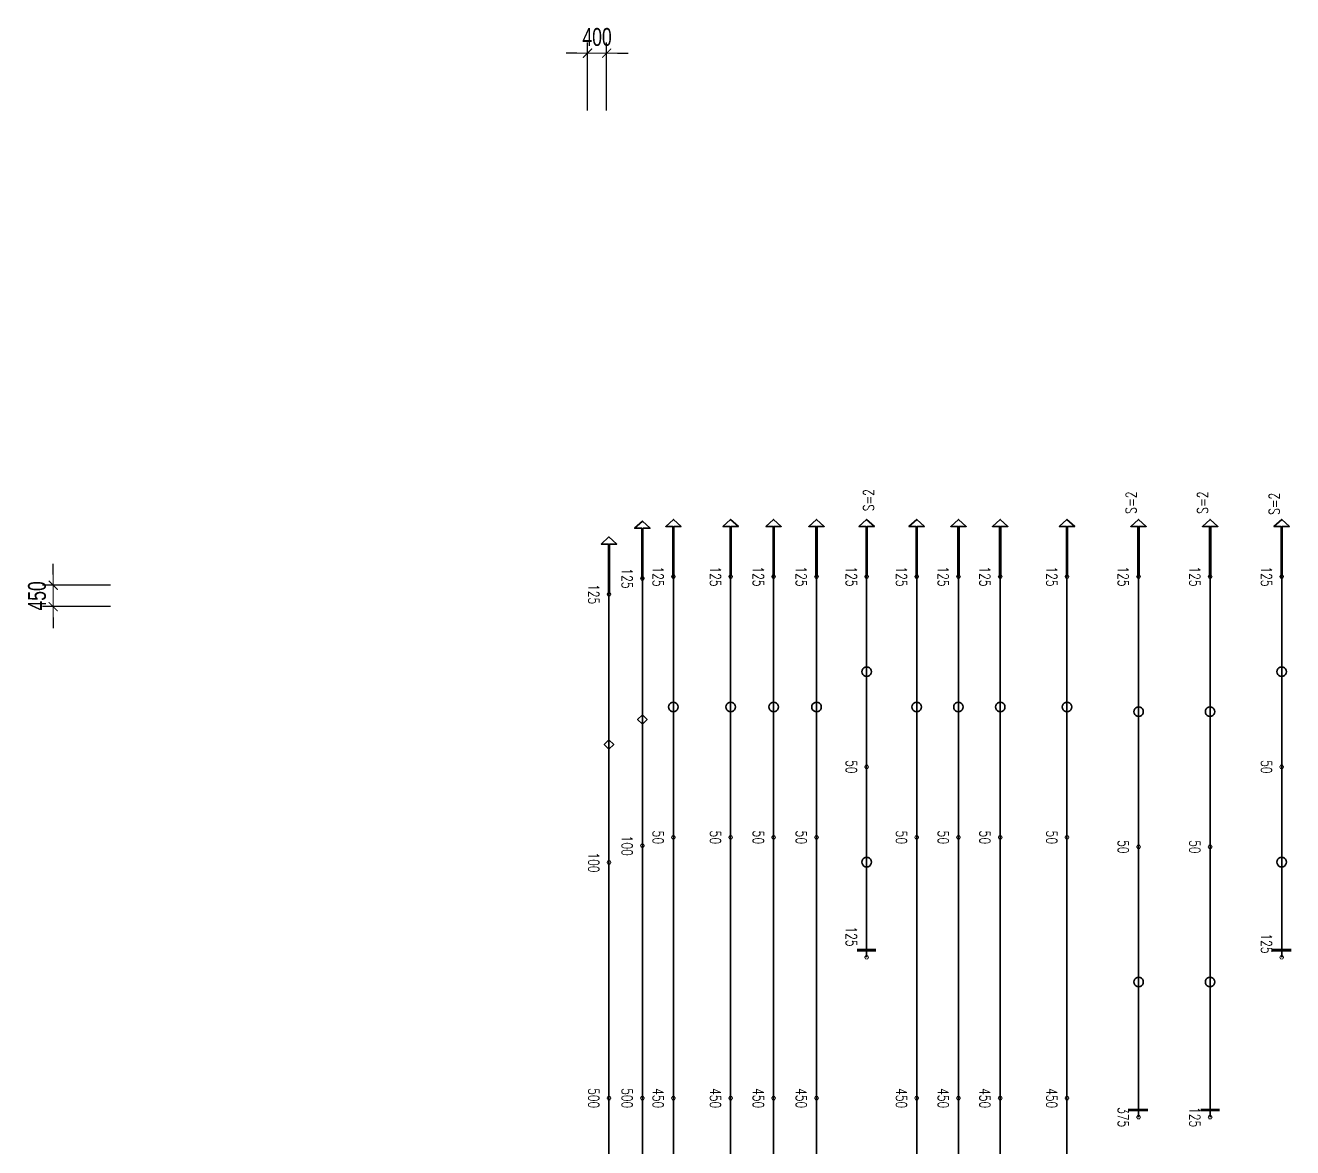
# Model space of a CAD drawing. Header units: millimetres. Extents: x 130150 to 587758, y -25561 to 50684.
# Drawn here: x 496966 to 523530, y 27161 to 50684 of the extents above; entities that cross this region are included whole.
import ezdxf

# ---------------------------------------------------------------- set-up
doc = ezdxf.new("R2010")
doc.units = ezdxf.units.MM
doc.layers.get('Defpoints').update_dxf_attribs({"color": 151, "lineweight": 9})
doc.layers.add('Current plane_Column', color=7, linetype='Continuous', true_color=0x4b00ff)
for name, color, linetype, lineweight in [('NDC_S-TENDON', 6, 'Continuous', 35), ('NDC_S_ANNO', 7, 'Continuous', 20), ('NDC_S_DIM', 1, 'Continuous', 15)]:
    doc.layers.add(name, color=color, linetype=linetype, lineweight=lineweight)
doc.styles.add('NDC_ANNO', font='', dxfattribs={"width": 0.8})
doc.styles.add('NDC_DIM', font='', dxfattribs={"width": 0.75})
doc.styles.get('NDC_ANNO').set_extended_font_data('Dotum')
doc.styles.get('NDC_DIM').set_extended_font_data('Dotum')
doc.dimstyles.new('NDC_dim_150', dxfattribs={"dimscale": 150, "dimtxt": 2.5, "dimasz": 1.5, "dimexe": 1.5, "dimexo": 2.5, "dimgap": 1, "dimtad": 1, "dimdec": 0, "dimzin": 0, "dimdsep": 46, "dimtxsty": 'NDC_DIM', "dimblk": 'DIMMARK', "dimcen": 0.09, "dimdle": 1.2, "dimclrd": 1, "dimclre": 1, "dimclrt": 3, "dimadec": 0, "dimazin": 0, "dimtfac": 1, "dimtdec": 0, "dimtix": 1, "dimtofl": 0, "dimtmove": 0, "dimatfit": 3, "dimfxl": 8, "dimfxlon": 1, "dimtolj": 1, "dimtzin": 0, "dimarcsym": 0})

# ---------------------------------------------------------------- blocks, each defined once
blk = doc.blocks.new('DIMMARK')
at = {"layer": 'NDC_S_DIM', "color": 1}
blk.add_line((-1.5, 0), (1, 0), dxfattribs=at)
at = {"layer": 'NDC_S_DIM', "color": 2, "const_width": 0.1}
blk.add_lwpolyline([(-0.42, -0.42), (0.42, 0.42)], dxfattribs=at)
blk = doc.blocks.new('*D18')
at = {"layer": 'Defpoints', "color": 0, "ltscale": 100, "transparency": 16777216}
for p in [(510796, 38950), (497550, 38500), (500863, 38500)]:
    blk.add_point(p, dxfattribs=at)
at = {"layer": 'NDC_S_DIM', "color": 1, "lineweight": -2, "ltscale": 100, "transparency": 16777216}
for p, q in [((497550, 39175), (497550, 39400)), ((498750, 38950), (497325, 38950)), ((498750, 38500), (497325, 38500)), ((497550, 38275), (497550, 38050))]:
    blk.add_line(p, q, dxfattribs=at)
at = {"layer": 'NDC_S_DIM', "color": 1, "lineweight": -2, "ltscale": 100, "transparency": 16777216, "xscale": 225, "yscale": 225, "zscale": 225}
for p, rotation in [((497550, 38950), 270), ((497550, 38500), 90)]:
    blk.add_blockref('DIMMARK', p, dxfattribs=dict(at, rotation=rotation))
at = {"layer": 'NDC_S_DIM', "color": 3, "ltscale": 100, "transparency": 16777216, "insert": (497212, 38725), "char_height": 375, "attachment_point": 5, "rotation": 90, "style": 'NDC_DIM'}
blk.add_mtext('\\A1;450', dxfattribs=at)
blk = doc.blocks.new('*D21')
at = {"layer": 'Defpoints', "color": 0, "ltscale": 100, "transparency": 16777216}
for p in [(509150, 50100), (508750, 33473), (509150, 33473)]:
    blk.add_point(p, dxfattribs=at)
at = {"layer": 'NDC_S_DIM', "color": 1, "lineweight": -2, "ltscale": 100, "transparency": 16777216}
for p, q in [((508750, 48900), (508750, 50325)), ((509150, 48900), (509150, 50325)), ((508525, 50100), (508300, 50100)), ((509375, 50100), (509600, 50100))]:
    blk.add_line(p, q, dxfattribs=at)
at = {"layer": 'NDC_S_DIM', "color": 1, "lineweight": -2, "ltscale": 100, "transparency": 16777216, "xscale": 225, "yscale": 225, "zscale": 225}
blk.add_blockref('DIMMARK', (508750, 50100), dxfattribs=at)
at = {"layer": 'NDC_S_DIM', "color": 1, "lineweight": -2, "ltscale": 100, "transparency": 16777216, "xscale": 225, "yscale": 225, "zscale": 225, "rotation": 180}
blk.add_blockref('DIMMARK', (509150, 50100), dxfattribs=at)
at = {"layer": 'NDC_S_DIM', "color": 3, "ltscale": 100, "transparency": 16777216, "insert": (508950, 50438), "char_height": 375, "attachment_point": 5, "style": 'NDC_DIM'}
blk.add_mtext('\\A1;400', dxfattribs=at)
blk = doc.blocks.new('HTB TDY')
at = {"layer": 'NDC_S-TENDON', "linetype": 'Continuous'}
for points, elevation in [([(1812, 29630), (1812, 30680), (1962, 30680), (1800, 30830), (1638, 30680), (1788, 30680), (1788, 29630)], 3575), ([(3012, 29630), (3012, 30680), (3162, 30680), (3000, 30830), (2838, 30680), (2988, 30680), (2988, 29630)], 3575), ([(3912, 29630), (3912, 30680), (4062, 30680), (3900, 30830), (3738, 30680), (3888, 30680), (3888, 29630)], 3575), ([(4812, 29630), (4812, 30680), (4962, 30680), (4800, 30830), (4638, 30680), (4788, 30680), (4788, 29630)], 3575), ([(5862, 29630), (5862, 30680), (6012, 30680), (5850, 30830), (5688, 30680), (5838, 30680), (5838, 29630)], 3575), ([(6912, 29630), (6912, 30680), (7062, 30680), (6900, 30830), (6738, 30680), (6888, 30680), (6888, 29630)], 3575), ([(7787, 29630), (7787, 30680), (7937, 30680), (7775, 30830), (7613, 30680), (7763, 30680), (7763, 29630)], 3575), ([(8662, 29630), (8662, 30680), (8812, 30680), (8650, 30830), (8488, 30680), (8638, 30680), (8638, 29630)], 3575), ([(10062, 29630), (10062, 30680), (10212, 30680), (10050, 30830), (9888, 30680), (10038, 30680), (10038, 29630)], 3575), ([(11562, 29630), (11562, 30680), (11712, 30680), (11550, 30830), (11388, 30680), (11538, 30680), (11538, 29630)], 3575), ([(13062, 29630), (13062, 30680), (13212, 30680), (13050, 30830), (12888, 30680), (13038, 30680), (13038, 29630)], 3575), ([(14562, 29630), (14562, 30680), (14712, 30680), (14550, 30830), (14388, 30680), (14538, 30680), (14538, 29630)], 3575), ([(1162, 29593), (1162, 30643), (1312, 30643), (1150, 30793), (988, 30643), (1138, 30643), (1138, 29593)], 3575), ([(462, 29261), (462, 30311), (612, 30311), (450, 30461), (288, 30311), (438, 30311), (438, 29261)], 3575), ([(5850, 27535), (5881, 27540), (5909, 27554), (5931, 27576), (5945, 27604), (5950, 27635), (5945, 27666), (5931, 27694), (5909, 27716), (5881, 27730), (5850, 27735), (5819, 27730), (5791, 27716), (5769, 27694), (5755, 27666), (5750, 27635), (5755, 27604), (5769, 27576), (5791, 27554), (5819, 27540), (5850, 27535)], 3532), ([(14550, 27535), (14581, 27540), (14609, 27554), (14631, 27576), (14645, 27604), (14650, 27635), (14645, 27666), (14631, 27694), (14609, 27716), (14581, 27730), (14550, 27735), (14519, 27730), (14491, 27716), (14469, 27694), (14455, 27666), (14450, 27635), (14455, 27604), (14469, 27576), (14491, 27554), (14519, 27540), (14550, 27535)], 3532), ([(1800, 26797), (1831, 26802), (1859, 26817), (1881, 26839), (1895, 26867), (1900, 26897), (1895, 26928), (1881, 26956), (1859, 26978), (1831, 26993), (1800, 26997), (1769, 26993), (1741, 26978), (1719, 26956), (1705, 26928), (1700, 26897), (1705, 26867), (1719, 26839), (1741, 26817), (1769, 26802), (1800, 26797)], 3532), ([(3000, 26797), (3031, 26802), (3059, 26817), (3081, 26839), (3095, 26867), (3100, 26897), (3095, 26928), (3081, 26956), (3059, 26978), (3031, 26993), (3000, 26997), (2969, 26993), (2941, 26978), (2919, 26956), (2905, 26928), (2900, 26897), (2905, 26867), (2919, 26839), (2941, 26817), (2969, 26802), (3000, 26797)], 3532), ([(3900, 26797), (3931, 26802), (3959, 26817), (3981, 26839), (3995, 26867), (4000, 26897), (3995, 26928), (3981, 26956), (3959, 26978), (3931, 26993), (3900, 26997), (3869, 26993), (3841, 26978), (3819, 26956), (3805, 26928), (3800, 26897), (3805, 26867), (3819, 26839), (3841, 26817), (3869, 26802), (3900, 26797)], 3532), ([(4800, 26797), (4831, 26802), (4859, 26817), (4881, 26839), (4895, 26867), (4900, 26897), (4895, 26928), (4881, 26956), (4859, 26978), (4831, 26993), (4800, 26997), (4769, 26993), (4741, 26978), (4719, 26956), (4705, 26928), (4700, 26897), (4705, 26867), (4719, 26839), (4741, 26817), (4769, 26802), (4800, 26797)], 3532), ([(6900, 26797), (6931, 26802), (6959, 26817), (6981, 26839), (6995, 26867), (7000, 26897), (6995, 26928), (6981, 26956), (6959, 26978), (6931, 26993), (6900, 26997), (6869, 26993), (6841, 26978), (6819, 26956), (6805, 26928), (6800, 26897), (6805, 26867), (6819, 26839), (6841, 26817), (6869, 26802), (6900, 26797)], 3532), ([(7775, 26797), (7806, 26802), (7834, 26817), (7856, 26839), (7870, 26867), (7875, 26897), (7870, 26928), (7856, 26956), (7834, 26978), (7806, 26993), (7775, 26997), (7744, 26993), (7716, 26978), (7694, 26956), (7680, 26928), (7675, 26897), (7680, 26867), (7694, 26839), (7716, 26817), (7744, 26802), (7775, 26797)], 3533), ([(8650, 26797), (8681, 26802), (8709, 26817), (8731, 26839), (8745, 26867), (8750, 26897), (8745, 26928), (8731, 26956), (8709, 26978), (8681, 26993), (8650, 26997), (8619, 26993), (8591, 26978), (8569, 26956), (8555, 26928), (8550, 26897), (8555, 26867), (8569, 26839), (8591, 26817), (8619, 26802), (8650, 26797)], 3532), ([(10050, 26797), (10081, 26802), (10109, 26817), (10131, 26839), (10145, 26867), (10150, 26897), (10145, 26928), (10131, 26956), (10109, 26978), (10081, 26993), (10050, 26997), (10019, 26993), (9991, 26978), (9969, 26956), (9955, 26928), (9950, 26897), (9955, 26867), (9969, 26839), (9991, 26817), (10019, 26802), (10050, 26797)], 3532), ([(11550, 26698), (11581, 26702), (11609, 26717), (11631, 26739), (11645, 26767), (11650, 26798), (11645, 26829), (11631, 26856), (11609, 26879), (11581, 26893), (11550, 26898), (11519, 26893), (11491, 26879), (11469, 26856), (11455, 26829), (11450, 26798), (11455, 26767), (11469, 26739), (11491, 26717), (11519, 26702), (11550, 26698)], 3532), ([(13050, 26698), (13081, 26702), (13109, 26717), (13131, 26739), (13145, 26767), (13150, 26798), (13145, 26829), (13131, 26856), (13109, 26879), (13081, 26893), (13050, 26898), (13019, 26893), (12991, 26879), (12969, 26856), (12955, 26829), (12950, 26798), (12955, 26767), (12969, 26739), (12991, 26717), (13019, 26702), (13050, 26698)], 3532), ([(1150, 26535), (1250, 26635), (1150, 26735), (1050, 26635), (1150, 26535)], 3359), ([(450, 26010), (550, 26110), (450, 26210), (350, 26110), (450, 26010)], 3359), ([(5850, 23545), (5881, 23550), (5909, 23564), (5931, 23586), (5945, 23614), (5950, 23645), (5945, 23676), (5931, 23704), (5909, 23726), (5881, 23740), (5850, 23745), (5819, 23740), (5791, 23726), (5769, 23704), (5755, 23676), (5750, 23645), (5755, 23614), (5769, 23586), (5791, 23564), (5819, 23550), (5850, 23545)], 3532), ([(14550, 23545), (14581, 23550), (14609, 23564), (14631, 23586), (14645, 23614), (14650, 23645), (14645, 23676), (14631, 23704), (14609, 23726), (14581, 23740), (14550, 23745), (14519, 23740), (14491, 23726), (14469, 23704), (14455, 23676), (14450, 23645), (14455, 23614), (14469, 23586), (14491, 23564), (14519, 23550), (14550, 23545)], 3532), ([(11550, 21033), (11581, 21037), (11609, 21052), (11631, 21074), (11645, 21102), (11650, 21133), (11645, 21163), (11631, 21191), (11609, 21213), (11581, 21228), (11550, 21233), (11519, 21228), (11491, 21213), (11469, 21191), (11455, 21163), (11450, 21133), (11455, 21102), (11469, 21074), (11491, 21052), (11519, 21037), (11550, 21033)], 3532), ([(13050, 21033), (13081, 21037), (13109, 21052), (13131, 21074), (13145, 21102), (13150, 21133), (13145, 21163), (13131, 21191), (13109, 21213), (13081, 21228), (13050, 21233), (13019, 21228), (12991, 21213), (12969, 21191), (12955, 21163), (12950, 21133), (12955, 21102), (12969, 21074), (12991, 21052), (13019, 21037), (13050, 21033)], 3532)]:
    blk.add_lwpolyline(points, close=True, dxfattribs=dict(at, elevation=elevation))
for points, elevation in [([(1190, 29593, 20, 20, 0), (1170, 29628, 20, 20, 0), (1130, 29628, 20, 20, 0), (1110, 29593, 20, 20, 0), (1130, 29558, 20, 20, 0), (1170, 29558, 20, 20, 0)], 3575), ([(1190, 29593, 20, 20, 0), (1170, 29628, 20, 20, 0), (1130, 29628, 20, 20, 0), (1110, 29593, 20, 20, 0), (1130, 29558, 20, 20, 0), (1170, 29558, 20, 20, 0)], 3575), ([(1840, 29630, 20, 20, 0), (1820, 29665, 20, 20, 0), (1780, 29665, 20, 20, 0), (1760, 29630, 20, 20, 0), (1780, 29595, 20, 20, 0), (1820, 29595, 20, 20, 0)], 3575), ([(1840, 29630, 20, 20, 0), (1820, 29665, 20, 20, 0), (1780, 29665, 20, 20, 0), (1760, 29630, 20, 20, 0), (1780, 29595, 20, 20, 0), (1820, 29595, 20, 20, 0)], 3575), ([(3040, 29630, 20, 20, 0), (3020, 29665, 20, 20, 0), (2980, 29665, 20, 20, 0), (2960, 29630, 20, 20, 0), (2980, 29595, 20, 20, 0), (3020, 29595, 20, 20, 0)], 3575), ([(3040, 29630, 20, 20, 0), (3020, 29665, 20, 20, 0), (2980, 29665, 20, 20, 0), (2960, 29630, 20, 20, 0), (2980, 29595, 20, 20, 0), (3020, 29595, 20, 20, 0)], 3575), ([(3940, 29630, 20, 20, 0), (3920, 29665, 20, 20, 0), (3880, 29665, 20, 20, 0), (3860, 29630, 20, 20, 0), (3880, 29595, 20, 20, 0), (3920, 29595, 20, 20, 0)], 3575), ([(3940, 29630, 20, 20, 0), (3920, 29665, 20, 20, 0), (3880, 29665, 20, 20, 0), (3860, 29630, 20, 20, 0), (3880, 29595, 20, 20, 0), (3920, 29595, 20, 20, 0)], 3575), ([(4840, 29630, 20, 20, 0), (4820, 29665, 20, 20, 0), (4780, 29665, 20, 20, 0), (4760, 29630, 20, 20, 0), (4780, 29595, 20, 20, 0), (4820, 29595, 20, 20, 0)], 3575), ([(4840, 29630, 20, 20, 0), (4820, 29665, 20, 20, 0), (4780, 29665, 20, 20, 0), (4760, 29630, 20, 20, 0), (4780, 29595, 20, 20, 0), (4820, 29595, 20, 20, 0)], 3575), ([(5890, 29630, 20, 20, 0), (5870, 29665, 20, 20, 0), (5830, 29665, 20, 20, 0), (5810, 29630, 20, 20, 0), (5830, 29595, 20, 20, 0), (5870, 29595, 20, 20, 0)], 3575), ([(5890, 29630, 20, 20, 0), (5870, 29665, 20, 20, 0), (5830, 29665, 20, 20, 0), (5810, 29630, 20, 20, 0), (5830, 29595, 20, 20, 0), (5870, 29595, 20, 20, 0)], 3575), ([(6940, 29630, 20, 20, 0), (6920, 29665, 20, 20, 0), (6880, 29665, 20, 20, 0), (6860, 29630, 20, 20, 0), (6880, 29595, 20, 20, 0), (6920, 29595, 20, 20, 0)], 3575), ([(6940, 29630, 20, 20, 0), (6920, 29665, 20, 20, 0), (6880, 29665, 20, 20, 0), (6860, 29630, 20, 20, 0), (6880, 29595, 20, 20, 0), (6920, 29595, 20, 20, 0)], 3575), ([(7815, 29630, 20, 20, 0), (7795, 29665, 20, 20, 0), (7755, 29665, 20, 20, 0), (7735, 29630, 20, 20, 0), (7755, 29595, 20, 20, 0), (7795, 29595, 20, 20, 0)], 3575), ([(7815, 29630, 20, 20, 0), (7795, 29665, 20, 20, 0), (7755, 29665, 20, 20, 0), (7735, 29630, 20, 20, 0), (7755, 29595, 20, 20, 0), (7795, 29595, 20, 20, 0)], 3575), ([(8690, 29630, 20, 20, 0), (8670, 29665, 20, 20, 0), (8630, 29665, 20, 20, 0), (8610, 29630, 20, 20, 0), (8630, 29595, 20, 20, 0), (8670, 29595, 20, 20, 0)], 3575), ([(8690, 29630, 20, 20, 0), (8670, 29665, 20, 20, 0), (8630, 29665, 20, 20, 0), (8610, 29630, 20, 20, 0), (8630, 29595, 20, 20, 0), (8670, 29595, 20, 20, 0)], 3575), ([(10090, 29630, 20, 20, 0), (10070, 29665, 20, 20, 0), (10030, 29665, 20, 20, 0), (10010, 29630, 20, 20, 0), (10030, 29595, 20, 20, 0), (10070, 29595, 20, 20, 0)], 3575), ([(10090, 29630, 20, 20, 0), (10070, 29665, 20, 20, 0), (10030, 29665, 20, 20, 0), (10010, 29630, 20, 20, 0), (10030, 29595, 20, 20, 0), (10070, 29595, 20, 20, 0)], 3575), ([(11590, 29630, 20, 20, 0), (11570, 29665, 20, 20, 0), (11530, 29665, 20, 20, 0), (11510, 29630, 20, 20, 0), (11530, 29595, 20, 20, 0), (11570, 29595, 20, 20, 0)], 3575), ([(11590, 29630, 20, 20, 0), (11570, 29665, 20, 20, 0), (11530, 29665, 20, 20, 0), (11510, 29630, 20, 20, 0), (11530, 29595, 20, 20, 0), (11570, 29595, 20, 20, 0)], 3575), ([(13090, 29630, 20, 20, 0), (13070, 29665, 20, 20, 0), (13030, 29665, 20, 20, 0), (13010, 29630, 20, 20, 0), (13030, 29595, 20, 20, 0), (13070, 29595, 20, 20, 0)], 3575), ([(13090, 29630, 20, 20, 0), (13070, 29665, 20, 20, 0), (13030, 29665, 20, 20, 0), (13010, 29630, 20, 20, 0), (13030, 29595, 20, 20, 0), (13070, 29595, 20, 20, 0)], 3575), ([(14590, 29630, 20, 20, 0), (14570, 29665, 20, 20, 0), (14530, 29665, 20, 20, 0), (14510, 29630, 20, 20, 0), (14530, 29595, 20, 20, 0), (14570, 29595, 20, 20, 0)], 3575), ([(14590, 29630, 20, 20, 0), (14570, 29665, 20, 20, 0), (14530, 29665, 20, 20, 0), (14510, 29630, 20, 20, 0), (14530, 29595, 20, 20, 0), (14570, 29595, 20, 20, 0)], 3575), ([(490, 29261, 20, 20, 0), (470, 29296, 20, 20, 0), (430, 29296, 20, 20, 0), (410, 29261, 20, 20, 0), (430, 29227, 20, 20, 0), (470, 29227, 20, 20, 0)], 3575), ([(490, 29261, 20, 20, 0), (470, 29296, 20, 20, 0), (430, 29296, 20, 20, 0), (410, 29261, 20, 20, 0), (430, 29227, 20, 20, 0), (470, 29227, 20, 20, 0)], 3575), ([(5890, 25640, 20, 20, 0), (5870, 25675, 20, 20, 0), (5830, 25675, 20, 20, 0), (5810, 25640, 20, 20, 0), (5830, 25605, 20, 20, 0), (5870, 25605, 20, 20, 0)], 3500), ([(5890, 25640, 20, 20, 0), (5870, 25675, 20, 20, 0), (5830, 25675, 20, 20, 0), (5810, 25640, 20, 20, 0), (5830, 25605, 20, 20, 0), (5870, 25605, 20, 20, 0)], 3500), ([(14590, 25640, 20, 20, 0), (14570, 25675, 20, 20, 0), (14530, 25675, 20, 20, 0), (14510, 25640, 20, 20, 0), (14530, 25605, 20, 20, 0), (14570, 25605, 20, 20, 0)], 3500), ([(14590, 25640, 20, 20, 0), (14570, 25675, 20, 20, 0), (14530, 25675, 20, 20, 0), (14510, 25640, 20, 20, 0), (14530, 25605, 20, 20, 0), (14570, 25605, 20, 20, 0)], 3500), ([(1840, 24165, 20, 20, 0), (1820, 24200, 20, 20, 0), (1780, 24200, 20, 20, 0), (1760, 24165, 20, 20, 0), (1780, 24130, 20, 20, 0), (1820, 24130, 20, 20, 0)], 3500), ([(1840, 24165, 20, 20, 0), (1820, 24200, 20, 20, 0), (1780, 24200, 20, 20, 0), (1760, 24165, 20, 20, 0), (1780, 24130, 20, 20, 0), (1820, 24130, 20, 20, 0)], 3500), ([(3040, 24165, 20, 20, 0), (3020, 24200, 20, 20, 0), (2980, 24200, 20, 20, 0), (2960, 24165, 20, 20, 0), (2980, 24130, 20, 20, 0), (3020, 24130, 20, 20, 0)], 3500), ([(3040, 24165, 20, 20, 0), (3020, 24200, 20, 20, 0), (2980, 24200, 20, 20, 0), (2960, 24165, 20, 20, 0), (2980, 24130, 20, 20, 0), (3020, 24130, 20, 20, 0)], 3500), ([(3940, 24165, 20, 20, 0), (3920, 24200, 20, 20, 0), (3880, 24200, 20, 20, 0), (3860, 24165, 20, 20, 0), (3880, 24130, 20, 20, 0), (3920, 24130, 20, 20, 0)], 3500), ([(3940, 24165, 20, 20, 0), (3920, 24200, 20, 20, 0), (3880, 24200, 20, 20, 0), (3860, 24165, 20, 20, 0), (3880, 24130, 20, 20, 0), (3920, 24130, 20, 20, 0)], 3500), ([(4840, 24165, 20, 20, 0), (4820, 24200, 20, 20, 0), (4780, 24200, 20, 20, 0), (4760, 24165, 20, 20, 0), (4780, 24130, 20, 20, 0), (4820, 24130, 20, 20, 0)], 3500), ([(4840, 24165, 20, 20, 0), (4820, 24200, 20, 20, 0), (4780, 24200, 20, 20, 0), (4760, 24165, 20, 20, 0), (4780, 24130, 20, 20, 0), (4820, 24130, 20, 20, 0)], 3500), ([(6940, 24165, 20, 20, 0), (6920, 24200, 20, 20, 0), (6880, 24200, 20, 20, 0), (6860, 24165, 20, 20, 0), (6880, 24130, 20, 20, 0), (6920, 24130, 20, 20, 0)], 3500), ([(6940, 24165, 20, 20, 0), (6920, 24200, 20, 20, 0), (6880, 24200, 20, 20, 0), (6860, 24165, 20, 20, 0), (6880, 24130, 20, 20, 0), (6920, 24130, 20, 20, 0)], 3500), ([(7815, 24165, 20, 20, 0), (7795, 24200, 20, 20, 0), (7755, 24200, 20, 20, 0), (7735, 24165, 20, 20, 0), (7755, 24130, 20, 20, 0), (7795, 24130, 20, 20, 0)], 3500), ([(7815, 24165, 20, 20, 0), (7795, 24200, 20, 20, 0), (7755, 24200, 20, 20, 0), (7735, 24165, 20, 20, 0), (7755, 24130, 20, 20, 0), (7795, 24130, 20, 20, 0)], 3500), ([(8690, 24165, 20, 20, 0), (8670, 24200, 20, 20, 0), (8630, 24200, 20, 20, 0), (8610, 24165, 20, 20, 0), (8630, 24130, 20, 20, 0), (8670, 24130, 20, 20, 0)], 3500), ([(8690, 24165, 20, 20, 0), (8670, 24200, 20, 20, 0), (8630, 24200, 20, 20, 0), (8610, 24165, 20, 20, 0), (8630, 24130, 20, 20, 0), (8670, 24130, 20, 20, 0)], 3500), ([(10090, 24165, 20, 20, 0), (10070, 24200, 20, 20, 0), (10030, 24200, 20, 20, 0), (10010, 24165, 20, 20, 0), (10030, 24130, 20, 20, 0), (10070, 24130, 20, 20, 0)], 3500), ([(10090, 24165, 20, 20, 0), (10070, 24200, 20, 20, 0), (10030, 24200, 20, 20, 0), (10010, 24165, 20, 20, 0), (10030, 24130, 20, 20, 0), (10070, 24130, 20, 20, 0)], 3500), ([(1190, 23990, 20, 20, 0), (1170, 24025, 20, 20, 0), (1130, 24025, 20, 20, 0), (1110, 23990, 20, 20, 0), (1130, 23955, 20, 20, 0), (1170, 23955, 20, 20, 0)], 3200), ([(1190, 23990, 20, 20, 0), (1170, 24025, 20, 20, 0), (1130, 24025, 20, 20, 0), (1110, 23990, 20, 20, 0), (1130, 23955, 20, 20, 0), (1170, 23955, 20, 20, 0)], 3200), ([(11590, 23965, 20, 20, 0), (11570, 24000, 20, 20, 0), (11530, 24000, 20, 20, 0), (11510, 23965, 20, 20, 0), (11530, 23930, 20, 20, 0), (11570, 23930, 20, 20, 0)], 3500), ([(11590, 23965, 20, 20, 0), (11570, 24000, 20, 20, 0), (11530, 24000, 20, 20, 0), (11510, 23965, 20, 20, 0), (11530, 23930, 20, 20, 0), (11570, 23930, 20, 20, 0)], 3500), ([(13090, 23965, 20, 20, 0), (13070, 24000, 20, 20, 0), (13030, 24000, 20, 20, 0), (13010, 23965, 20, 20, 0), (13030, 23930, 20, 20, 0), (13070, 23930, 20, 20, 0)], 3500), ([(13090, 23965, 20, 20, 0), (13070, 24000, 20, 20, 0), (13030, 24000, 20, 20, 0), (13010, 23965, 20, 20, 0), (13030, 23930, 20, 20, 0), (13070, 23930, 20, 20, 0)], 3500), ([(490, 23640, 20, 20, 0), (470, 23675, 20, 20, 0), (430, 23675, 20, 20, 0), (410, 23640, 20, 20, 0), (430, 23605, 20, 20, 0), (470, 23605, 20, 20, 0)], 3200), ([(490, 23640, 20, 20, 0), (470, 23675, 20, 20, 0), (430, 23675, 20, 20, 0), (410, 23640, 20, 20, 0), (430, 23605, 20, 20, 0), (470, 23605, 20, 20, 0)], 3200), ([(5890, 21650, 20, 20, 0), (5870, 21685, 20, 20, 0), (5830, 21685, 20, 20, 0), (5810, 21650, 20, 20, 0), (5830, 21615, 20, 20, 0), (5870, 21615, 20, 20, 0)], 3575), ([(5890, 21650, 20, 20, 0), (5870, 21685, 20, 20, 0), (5830, 21685, 20, 20, 0), (5810, 21650, 20, 20, 0), (5830, 21615, 20, 20, 0), (5870, 21615, 20, 20, 0)], 3575), ([(14590, 21650, 20, 20, 0), (14570, 21685, 20, 20, 0), (14530, 21685, 20, 20, 0), (14510, 21650, 20, 20, 0), (14530, 21615, 20, 20, 0), (14570, 21615, 20, 20, 0)], 3575), ([(14590, 21650, 20, 20, 0), (14570, 21685, 20, 20, 0), (14530, 21685, 20, 20, 0), (14510, 21650, 20, 20, 0), (14530, 21615, 20, 20, 0), (14570, 21615, 20, 20, 0)], 3575), ([(490, 18700, 20, 20, 0), (470, 18735, 20, 20, 0), (430, 18735, 20, 20, 0), (410, 18700, 20, 20, 0), (430, 18665, 20, 20, 0), (470, 18665, 20, 20, 0)], 3600), ([(490, 18700, 20, 20, 0), (470, 18735, 20, 20, 0), (430, 18735, 20, 20, 0), (410, 18700, 20, 20, 0), (430, 18665, 20, 20, 0), (470, 18665, 20, 20, 0)], 3600), ([(490, 18700, 20, 20, 0), (470, 18735, 20, 20, 0), (430, 18735, 20, 20, 0), (410, 18700, 20, 20, 0), (430, 18665, 20, 20, 0), (470, 18665, 20, 20, 0)], 3600), ([(490, 18700, 20, 20, 0), (470, 18735, 20, 20, 0), (430, 18735, 20, 20, 0), (410, 18700, 20, 20, 0), (430, 18665, 20, 20, 0), (470, 18665, 20, 20, 0)], 3600), ([(1190, 18700, 20, 20, 0), (1170, 18735, 20, 20, 0), (1130, 18735, 20, 20, 0), (1110, 18700, 20, 20, 0), (1130, 18665, 20, 20, 0), (1170, 18665, 20, 20, 0)], 3600), ([(1190, 18700, 20, 20, 0), (1170, 18735, 20, 20, 0), (1130, 18735, 20, 20, 0), (1110, 18700, 20, 20, 0), (1130, 18665, 20, 20, 0), (1170, 18665, 20, 20, 0)], 3600), ([(1190, 18700, 20, 20, 0), (1170, 18735, 20, 20, 0), (1130, 18735, 20, 20, 0), (1110, 18700, 20, 20, 0), (1130, 18665, 20, 20, 0), (1170, 18665, 20, 20, 0)], 3600), ([(1190, 18700, 20, 20, 0), (1170, 18735, 20, 20, 0), (1130, 18735, 20, 20, 0), (1110, 18700, 20, 20, 0), (1130, 18665, 20, 20, 0), (1170, 18665, 20, 20, 0)], 3600), ([(1840, 18700, 20, 20, 0), (1820, 18735, 20, 20, 0), (1780, 18735, 20, 20, 0), (1760, 18700, 20, 20, 0), (1780, 18665, 20, 20, 0), (1820, 18665, 20, 20, 0)], 3650), ([(1840, 18700, 20, 20, 0), (1820, 18735, 20, 20, 0), (1780, 18735, 20, 20, 0), (1760, 18700, 20, 20, 0), (1780, 18665, 20, 20, 0), (1820, 18665, 20, 20, 0)], 3650), ([(1840, 18700, 20, 20, 0), (1820, 18735, 20, 20, 0), (1780, 18735, 20, 20, 0), (1760, 18700, 20, 20, 0), (1780, 18665, 20, 20, 0), (1820, 18665, 20, 20, 0)], 3650), ([(1840, 18700, 20, 20, 0), (1820, 18735, 20, 20, 0), (1780, 18735, 20, 20, 0), (1760, 18700, 20, 20, 0), (1780, 18665, 20, 20, 0), (1820, 18665, 20, 20, 0)], 3650), ([(3040, 18700, 20, 20, 0), (3020, 18735, 20, 20, 0), (2980, 18735, 20, 20, 0), (2960, 18700, 20, 20, 0), (2980, 18665, 20, 20, 0), (3020, 18665, 20, 20, 0)], 3650), ([(3040, 18700, 20, 20, 0), (3020, 18735, 20, 20, 0), (2980, 18735, 20, 20, 0), (2960, 18700, 20, 20, 0), (2980, 18665, 20, 20, 0), (3020, 18665, 20, 20, 0)], 3650), ([(3040, 18700, 20, 20, 0), (3020, 18735, 20, 20, 0), (2980, 18735, 20, 20, 0), (2960, 18700, 20, 20, 0), (2980, 18665, 20, 20, 0), (3020, 18665, 20, 20, 0)], 3650), ([(3040, 18700, 20, 20, 0), (3020, 18735, 20, 20, 0), (2980, 18735, 20, 20, 0), (2960, 18700, 20, 20, 0), (2980, 18665, 20, 20, 0), (3020, 18665, 20, 20, 0)], 3650), ([(3940, 18700, 20, 20, 0), (3920, 18735, 20, 20, 0), (3880, 18735, 20, 20, 0), (3860, 18700, 20, 20, 0), (3880, 18665, 20, 20, 0), (3920, 18665, 20, 20, 0)], 3650), ([(3940, 18700, 20, 20, 0), (3920, 18735, 20, 20, 0), (3880, 18735, 20, 20, 0), (3860, 18700, 20, 20, 0), (3880, 18665, 20, 20, 0), (3920, 18665, 20, 20, 0)], 3650), ([(3940, 18700, 20, 20, 0), (3920, 18735, 20, 20, 0), (3880, 18735, 20, 20, 0), (3860, 18700, 20, 20, 0), (3880, 18665, 20, 20, 0), (3920, 18665, 20, 20, 0)], 3650), ([(3940, 18700, 20, 20, 0), (3920, 18735, 20, 20, 0), (3880, 18735, 20, 20, 0), (3860, 18700, 20, 20, 0), (3880, 18665, 20, 20, 0), (3920, 18665, 20, 20, 0)], 3650), ([(4840, 18700, 20, 20, 0), (4820, 18735, 20, 20, 0), (4780, 18735, 20, 20, 0), (4760, 18700, 20, 20, 0), (4780, 18665, 20, 20, 0), (4820, 18665, 20, 20, 0)], 3650), ([(4840, 18700, 20, 20, 0), (4820, 18735, 20, 20, 0), (4780, 18735, 20, 20, 0), (4760, 18700, 20, 20, 0), (4780, 18665, 20, 20, 0), (4820, 18665, 20, 20, 0)], 3650), ([(4840, 18700, 20, 20, 0), (4820, 18735, 20, 20, 0), (4780, 18735, 20, 20, 0), (4760, 18700, 20, 20, 0), (4780, 18665, 20, 20, 0), (4820, 18665, 20, 20, 0)], 3650), ([(4840, 18700, 20, 20, 0), (4820, 18735, 20, 20, 0), (4780, 18735, 20, 20, 0), (4760, 18700, 20, 20, 0), (4780, 18665, 20, 20, 0), (4820, 18665, 20, 20, 0)], 3650), ([(6940, 18700, 20, 20, 0), (6920, 18735, 20, 20, 0), (6880, 18735, 20, 20, 0), (6860, 18700, 20, 20, 0), (6880, 18665, 20, 20, 0), (6920, 18665, 20, 20, 0)], 3650), ([(6940, 18700, 20, 20, 0), (6920, 18735, 20, 20, 0), (6880, 18735, 20, 20, 0), (6860, 18700, 20, 20, 0), (6880, 18665, 20, 20, 0), (6920, 18665, 20, 20, 0)], 3650), ([(6940, 18700, 20, 20, 0), (6920, 18735, 20, 20, 0), (6880, 18735, 20, 20, 0), (6860, 18700, 20, 20, 0), (6880, 18665, 20, 20, 0), (6920, 18665, 20, 20, 0)], 3650), ([(6940, 18700, 20, 20, 0), (6920, 18735, 20, 20, 0), (6880, 18735, 20, 20, 0), (6860, 18700, 20, 20, 0), (6880, 18665, 20, 20, 0), (6920, 18665, 20, 20, 0)], 3650), ([(7815, 18700, 20, 20, 0), (7795, 18735, 20, 20, 0), (7755, 18735, 20, 20, 0), (7735, 18700, 20, 20, 0), (7755, 18665, 20, 20, 0), (7795, 18665, 20, 20, 0)], 3650), ([(7815, 18700, 20, 20, 0), (7795, 18735, 20, 20, 0), (7755, 18735, 20, 20, 0), (7735, 18700, 20, 20, 0), (7755, 18665, 20, 20, 0), (7795, 18665, 20, 20, 0)], 3650), ([(7815, 18700, 20, 20, 0), (7795, 18735, 20, 20, 0), (7755, 18735, 20, 20, 0), (7735, 18700, 20, 20, 0), (7755, 18665, 20, 20, 0), (7795, 18665, 20, 20, 0)], 3650), ([(7815, 18700, 20, 20, 0), (7795, 18735, 20, 20, 0), (7755, 18735, 20, 20, 0), (7735, 18700, 20, 20, 0), (7755, 18665, 20, 20, 0), (7795, 18665, 20, 20, 0)], 3650), ([(8690, 18700, 20, 20, 0), (8670, 18735, 20, 20, 0), (8630, 18735, 20, 20, 0), (8610, 18700, 20, 20, 0), (8630, 18665, 20, 20, 0), (8670, 18665, 20, 20, 0)], 3650), ([(8690, 18700, 20, 20, 0), (8670, 18735, 20, 20, 0), (8630, 18735, 20, 20, 0), (8610, 18700, 20, 20, 0), (8630, 18665, 20, 20, 0), (8670, 18665, 20, 20, 0)], 3650), ([(8690, 18700, 20, 20, 0), (8670, 18735, 20, 20, 0), (8630, 18735, 20, 20, 0), (8610, 18700, 20, 20, 0), (8630, 18665, 20, 20, 0), (8670, 18665, 20, 20, 0)], 3650), ([(8690, 18700, 20, 20, 0), (8670, 18735, 20, 20, 0), (8630, 18735, 20, 20, 0), (8610, 18700, 20, 20, 0), (8630, 18665, 20, 20, 0), (8670, 18665, 20, 20, 0)], 3650), ([(10090, 18700, 20, 20, 0), (10070, 18735, 20, 20, 0), (10030, 18735, 20, 20, 0), (10010, 18700, 20, 20, 0), (10030, 18665, 20, 20, 0), (10070, 18665, 20, 20, 0)], 3650), ([(10090, 18700, 20, 20, 0), (10070, 18735, 20, 20, 0), (10030, 18735, 20, 20, 0), (10010, 18700, 20, 20, 0), (10030, 18665, 20, 20, 0), (10070, 18665, 20, 20, 0)], 3650), ([(10090, 18700, 20, 20, 0), (10070, 18735, 20, 20, 0), (10030, 18735, 20, 20, 0), (10010, 18700, 20, 20, 0), (10030, 18665, 20, 20, 0), (10070, 18665, 20, 20, 0)], 3650), ([(10090, 18700, 20, 20, 0), (10070, 18735, 20, 20, 0), (10030, 18735, 20, 20, 0), (10010, 18700, 20, 20, 0), (10030, 18665, 20, 20, 0), (10070, 18665, 20, 20, 0)], 3650), ([(11590, 18300, 20, 20, 0), (11570, 18335, 20, 20, 0), (11530, 18335, 20, 20, 0), (11510, 18300, 20, 20, 0), (11530, 18265, 20, 20, 0), (11570, 18265, 20, 20, 0)], 3575), ([(11590, 18300, 20, 20, 0), (11570, 18335, 20, 20, 0), (11530, 18335, 20, 20, 0), (11510, 18300, 20, 20, 0), (11530, 18265, 20, 20, 0), (11570, 18265, 20, 20, 0)], 3575), ([(13090, 18300, 20, 20, 0), (13070, 18335, 20, 20, 0), (13030, 18335, 20, 20, 0), (13010, 18300, 20, 20, 0), (13030, 18265, 20, 20, 0), (13070, 18265, 20, 20, 0)], 3575), ([(13090, 18300, 20, 20, 0), (13070, 18335, 20, 20, 0), (13030, 18335, 20, 20, 0), (13010, 18300, 20, 20, 0), (13030, 18265, 20, 20, 0), (13070, 18265, 20, 20, 0)], 3575)]:
    blk.add_lwpolyline(points, format="xyseb", close=True, dxfattribs=dict(at, elevation=elevation))
at = {"layer": 'NDC_S-TENDON', "linetype": 'Continuous', "elevation": 3575}
for points in [[(5650, 21800, 60, 60, 0), (6050, 21800, 60, 60, 0)], [(14350, 21800, 60, 60, 0), (14750, 21800, 60, 60, 0)], [(11350, 18450, 60, 60, 0), (11750, 18450, 60, 60, 0)], [(12850, 18450, 60, 60, 0), (13250, 18450, 60, 60, 0)]]:
    blk.add_lwpolyline(points, format="xyseb", dxfattribs=at)
at = {"layer": 'NDC_S-TENDON', "linetype": 'Continuous'}
for points in [[(1150, 18700, 3600), (1150, 19405, 3582), (1150, 20111, 3529), (1150, 20816, 3440), (1150, 21609, 3335), (1150, 22403, 3260), (1150, 23196, 3215), (1150, 23990, 3200), (1150, 24783, 3214), (1150, 25577, 3256), (1150, 26370, 3327), (1150, 27164, 3425), (1150, 27869, 3508), (1150, 28575, 3558), (1150, 29593, 3565)], [(1800, 18700, 3650), (1800, 19429, 3643), (1800, 20157, 3623), (1800, 20886, 3590), (1800, 21979, 3540), (1800, 23072, 3510), (1800, 24165, 3500), (1800, 25258, 3505), (1800, 26351, 3520), (1800, 27444, 3545), (1800, 28173, 3562), (1800, 28901, 3572), (1800, 29630, 3575)], [(3000, 18700, 3650), (3000, 19429, 3643), (3000, 20157, 3623), (3000, 20886, 3590), (3000, 21979, 3540), (3000, 23072, 3510), (3000, 24165, 3500), (3000, 25258, 3505), (3000, 26351, 3520), (3000, 27444, 3545), (3000, 28173, 3562), (3000, 28901, 3572), (3000, 29630, 3575)], [(3900, 18700, 3650), (3900, 19429, 3643), (3900, 20157, 3623), (3900, 20886, 3590), (3900, 21979, 3540), (3900, 23072, 3510), (3900, 24165, 3500), (3900, 25258, 3505), (3900, 26351, 3520), (3900, 27444, 3545), (3900, 28173, 3562), (3900, 28901, 3572), (3900, 29630, 3575)], [(4800, 18700, 3650), (4800, 19429, 3643), (4800, 20157, 3623), (4800, 20886, 3590), (4800, 21979, 3540), (4800, 23072, 3510), (4800, 24165, 3500), (4800, 25258, 3505), (4800, 26351, 3520), (4800, 27444, 3545), (4800, 28173, 3562), (4800, 28901, 3572), (4800, 29630, 3575)], [(5850, 21650, 3575), (5850, 22182, 3572), (5850, 22714, 3562), (5850, 23246, 3545), (5850, 24044, 3520), (5850, 24842, 3505), (5850, 25640, 3500), (5850, 26438, 3505), (5850, 27236, 3520), (5850, 28034, 3545), (5850, 28566, 3562), (5850, 29098, 3572), (5850, 29630, 3575)], [(6900, 18700, 3650), (6900, 19429, 3643), (6900, 20157, 3623), (6900, 20886, 3590), (6900, 21979, 3540), (6900, 23072, 3510), (6900, 24165, 3500), (6900, 25258, 3505), (6900, 26351, 3520), (6900, 27444, 3545), (6900, 28173, 3562), (6900, 28901, 3572), (6900, 29630, 3575)], [(7775, 18700, 3650), (7775, 19429, 3643), (7775, 20157, 3623), (7775, 20886, 3590), (7775, 21979, 3540), (7775, 23072, 3510), (7775, 24165, 3500), (7775, 25258, 3505), (7775, 26351, 3520), (7775, 27444, 3545), (7775, 28173, 3562), (7775, 28901, 3572), (7775, 29630, 3575)], [(8650, 18700, 3650), (8650, 19429, 3643), (8650, 20157, 3623), (8650, 20886, 3590), (8650, 21979, 3540), (8650, 23072, 3510), (8650, 24165, 3500), (8650, 25258, 3505), (8650, 26351, 3520), (8650, 27444, 3545), (8650, 28173, 3562), (8650, 28901, 3572), (8650, 29630, 3575)], [(10050, 18700, 3650), (10050, 19429, 3643), (10050, 20157, 3623), (10050, 20886, 3590), (10050, 21979, 3540), (10050, 23072, 3510), (10050, 24165, 3500), (10050, 25258, 3505), (10050, 26351, 3520), (10050, 27444, 3545), (10050, 28173, 3562), (10050, 28901, 3572), (10050, 29630, 3575)], [(11550, 18300, 3575), (11550, 19055, 3572), (11550, 19811, 3562), (11550, 20566, 3545), (11550, 21699, 3520), (11550, 22832, 3505), (11550, 23965, 3500), (11550, 25098, 3505), (11550, 26231, 3520), (11550, 27364, 3545), (11550, 28119, 3562), (11550, 28875, 3572), (11550, 29630, 3575)], [(13050, 18300, 3575), (13050, 19055, 3572), (13050, 19811, 3562), (13050, 20566, 3545), (13050, 21699, 3520), (13050, 22832, 3505), (13050, 23965, 3500), (13050, 25098, 3505), (13050, 26231, 3520), (13050, 27364, 3545), (13050, 28119, 3562), (13050, 28875, 3572), (13050, 29630, 3575)], [(14550, 21650, 3575), (14550, 22182, 3572), (14550, 22714, 3562), (14550, 23246, 3545), (14550, 24044, 3520), (14550, 24842, 3505), (14550, 25640, 3500), (14550, 26438, 3505), (14550, 27236, 3520), (14550, 28034, 3545), (14550, 28566, 3562), (14550, 29098, 3572), (14550, 29630, 3575)], [(450, 18700, 3600), (450, 19359, 3582), (450, 20017, 3529), (450, 20676, 3440), (450, 21417, 3335), (450, 22158, 3260), (450, 22899, 3215), (450, 23640, 3200), (450, 24381, 3214), (450, 25122, 3256), (450, 25863, 3327), (450, 26604, 3425), (450, 27263, 3508), (450, 27921, 3558), (450, 29261, 3570)], [(450, 9700, 3600), (450, 10300, 3582), (450, 10900, 3529), (450, 11500, 3440), (450, 12175, 3335), (450, 12850, 3260), (450, 13525, 3215), (450, 14200, 3200), (450, 14875, 3215), (450, 15550, 3260), (450, 16225, 3335), (450, 16900, 3440), (450, 17500, 3529), (450, 18100, 3582), (450, 18700, 3600)], [(1150, 9700, 3600), (1150, 10300, 3582), (1150, 10900, 3529), (1150, 11500, 3440), (1150, 12175, 3335), (1150, 12850, 3260), (1150, 13525, 3215), (1150, 14200, 3200), (1150, 14875, 3215), (1150, 15550, 3260), (1150, 16225, 3335), (1150, 16900, 3440), (1150, 17500, 3529), (1150, 18100, 3582), (1150, 18700, 3600)], [(1800, 9700, 3650), (1800, 10300, 3643), (1800, 10900, 3623), (1800, 11500, 3590), (1800, 12175, 3551), (1800, 12850, 3522), (1800, 13525, 3506), (1800, 14200, 3500), (1800, 14875, 3506), (1800, 15550, 3522), (1800, 16225, 3551), (1800, 16900, 3590), (1800, 17500, 3623), (1800, 18100, 3643), (1800, 18700, 3650)], [(3000, 9700, 3650), (3000, 10300, 3643), (3000, 10900, 3623), (3000, 11500, 3590), (3000, 12175, 3551), (3000, 12850, 3522), (3000, 13525, 3506), (3000, 14200, 3500), (3000, 14875, 3506), (3000, 15550, 3522), (3000, 16225, 3551), (3000, 16900, 3590), (3000, 17500, 3623), (3000, 18100, 3643), (3000, 18700, 3650)], [(3900, 9700, 3650), (3900, 10300, 3643), (3900, 10900, 3623), (3900, 11500, 3590), (3900, 12175, 3551), (3900, 12850, 3522), (3900, 13525, 3506), (3900, 14200, 3500), (3900, 14875, 3506), (3900, 15550, 3522), (3900, 16225, 3551), (3900, 16900, 3590), (3900, 17500, 3623), (3900, 18100, 3643), (3900, 18700, 3650)], [(4800, 9700, 3650), (4800, 10300, 3643), (4800, 10900, 3623), (4800, 11500, 3590), (4800, 12175, 3551), (4800, 12850, 3522), (4800, 13525, 3506), (4800, 14200, 3500), (4800, 14875, 3506), (4800, 15550, 3522), (4800, 16225, 3551), (4800, 16900, 3590), (4800, 17500, 3623), (4800, 18100, 3643), (4800, 18700, 3650)], [(6900, 9700, 3650), (6900, 10300, 3643), (6900, 10900, 3623), (6900, 11500, 3590), (6900, 12175, 3551), (6900, 12850, 3522), (6900, 13525, 3506), (6900, 14200, 3500), (6900, 14875, 3506), (6900, 15550, 3522), (6900, 16225, 3551), (6900, 16900, 3590), (6900, 17500, 3623), (6900, 18100, 3643), (6900, 18700, 3650)], [(7775, 9700, 3650), (7775, 10300, 3643), (7775, 10900, 3623), (7775, 11500, 3590), (7775, 12175, 3551), (7775, 12850, 3522), (7775, 13525, 3506), (7775, 14200, 3500), (7775, 14875, 3506), (7775, 15550, 3522), (7775, 16225, 3551), (7775, 16900, 3590), (7775, 17500, 3623), (7775, 18100, 3643), (7775, 18700, 3650)], [(8650, 9700, 3650), (8650, 10300, 3643), (8650, 10900, 3623), (8650, 11500, 3590), (8650, 12175, 3551), (8650, 12850, 3522), (8650, 13525, 3506), (8650, 14200, 3500), (8650, 14875, 3506), (8650, 15550, 3522), (8650, 16225, 3551), (8650, 16900, 3590), (8650, 17500, 3623), (8650, 18100, 3643), (8650, 18700, 3650)], [(10050, 9700, 3650), (10050, 10300, 3643), (10050, 10900, 3623), (10050, 11500, 3590), (10050, 12175, 3551), (10050, 12850, 3522), (10050, 13525, 3506), (10050, 14200, 3500), (10050, 14875, 3506), (10050, 15550, 3522), (10050, 16225, 3551), (10050, 16900, 3590), (10050, 17500, 3623), (10050, 18100, 3643), (10050, 18700, 3650)]]:
    blk.add_polyline3d(points, dxfattribs=at)
at = {"layer": 'NDC_S_ANNO', "linetype": 'Continuous', "char_height": 225, "attachment_point": 5, "line_spacing_factor": 0.75, "style": 'NDC_ANNO'}
for s, insert, rotation in [('\\FSTANDARD.shx;S=2', (5892, 31234, 3700), 90), ('\\FSTANDARD.shx;S=2', (11393, 31180, 3700), 90), ('\\FSTANDARD.shx;S=2', (12893, 31180, 3700), 90), ('\\FSTANDARD.shx;S=2', (14393, 31157, 3700), 90), ('\\FSTANDARD.shx;125', (830, 29593, 3565), 270), ('\\FSTANDARD.shx;125', (1480, 29630, 3575), 270), ('\\FSTANDARD.shx;125', (2680, 29630, 3575), 270), ('\\FSTANDARD.shx;125', (3580, 29630, 3575), 270), ('\\FSTANDARD.shx;125', (4480, 29630, 3575), 270), ('\\FSTANDARD.shx;125', (5530, 29630, 3575), 270), ('\\FSTANDARD.shx;125', (6580, 29630, 3575), 270), ('\\FSTANDARD.shx;125', (7455, 29630, 3575), 270), ('\\FSTANDARD.shx;125', (8330, 29630, 3575), 270), ('\\FSTANDARD.shx;125', (9730, 29630, 3575), 270), ('\\FSTANDARD.shx;125', (11230, 29630, 3575), 270), ('\\FSTANDARD.shx;125', (12730, 29630, 3575), 270), ('\\FSTANDARD.shx;125', (14230, 29630, 3575), 270), ('\\FSTANDARD.shx;125', (130, 29261, 3570), 270), ('\\FSTANDARD.shx;50', (5530, 25640, 3500), 270), ('\\FSTANDARD.shx;50', (14230, 25640, 3500), 270), ('\\FSTANDARD.shx;50', (1480, 24165, 3500), 270), ('\\FSTANDARD.shx;50', (2680, 24165, 3500), 270), ('\\FSTANDARD.shx;50', (3580, 24165, 3500), 270), ('\\FSTANDARD.shx;50', (4480, 24165, 3500), 270), ('\\FSTANDARD.shx;50', (6580, 24165, 3500), 270), ('\\FSTANDARD.shx;50', (7455, 24165, 3500), 270), ('\\FSTANDARD.shx;50', (8330, 24165, 3500), 270), ('\\FSTANDARD.shx;50', (9730, 24165, 3500), 270), ('\\FSTANDARD.shx;100', (830, 23990, 3200), 270), ('\\FSTANDARD.shx;50', (11230, 23965, 3500), 270), ('\\FSTANDARD.shx;50', (12730, 23965, 3500), 270), ('\\FSTANDARD.shx;100', (130, 23640, 3200), 270), ('\\FSTANDARD.shx;125', (5530, 22087, 3575), 270), ('\\FSTANDARD.shx;125', (14230, 21942, 3575), 270), ('\\FSTANDARD.shx;500', (130, 18700, 3600), 270), ('\\FSTANDARD.shx;500', (830, 18700, 3600), 270), ('\\FSTANDARD.shx;450', (1480, 18700, 3650), 270), ('\\FSTANDARD.shx;450', (2680, 18700, 3650), 270), ('\\FSTANDARD.shx;450', (3580, 18700, 3650), 270), ('\\FSTANDARD.shx;450', (4480, 18700, 3650), 270), ('\\FSTANDARD.shx;450', (6580, 18700, 3650), 270), ('\\FSTANDARD.shx;450', (7455, 18700, 3650), 270), ('\\FSTANDARD.shx;450', (8330, 18700, 3650), 270), ('\\FSTANDARD.shx;450', (9730, 18700, 3650), 270), ('\\FSTANDARD.shx;375', (11230, 18300, 3575), 270), ('\\FSTANDARD.shx;125', (12730, 18300, 3575), 270)]:
    blk.add_mtext(s, dxfattribs=dict(at, insert=insert, rotation=rotation))

msp = doc.modelspace()

# ---------------------------------------------------------------- block references
at = {"layer": 'Current plane_Column'}
msp.add_blockref('HTB TDY', (508750, 9500), dxfattribs=at)

# ---------------------------------------------------------------- dimensions: what is measured, and where the dimension line sits
at = {"layer": 'NDC_S_DIM', "ltscale": 100}
dim = msp.add_linear_dim(base=(509150, 50100), p1=(508750, 33472.8), p2=(509150, 33472.8), dimstyle='NDC_dim_150', dxfattribs=at)
dim.commit()
dim.dimension.update_dxf_attribs({"geometry": '*D21', "text_midpoint": (508950, 50437.8)})
dim = msp.add_linear_dim(base=(497550, 38500), p1=(510796.2, 38950), p2=(500863.2, 38500), angle=90, dimstyle='NDC_dim_150', dxfattribs=at)
dim.commit()
dim.dimension.update_dxf_attribs({"geometry": '*D18', "text_midpoint": (497212.2, 38725)})

doc.saveas('drawing.dxf')
